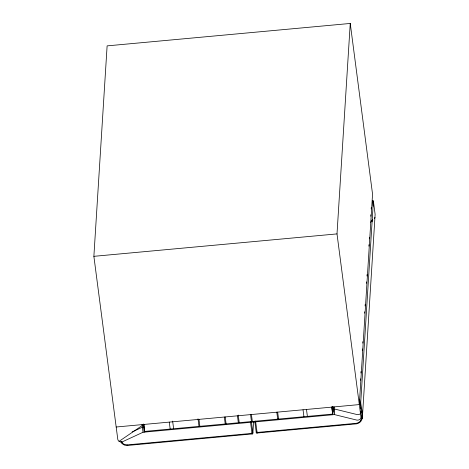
<?xml version="1.0" encoding="UTF-8"?>
<svg xmlns="http://www.w3.org/2000/svg" width="469" height="469" viewBox="0 0 469 469"><rect width="100%" height="100%" fill="white"/><g stroke="black" fill="none" stroke-linecap="round" stroke-linejoin="round"><path stroke-width="0.7" d="M360.421 420.939L361.452 418.688L361.57 416.015M361.452 418.688L361.581 416.109L360.937 411.172M254.913 422.211L256.338 433.092L356.592 423.847C366.418 421.625 361.036 408.909 360.731 402.402L373.394 201.142L372.562 200.832L373.166 206.061M362.314 418.588L375.124 214.38L373.394 201.142L372.533 201.219M350.249 23.45L337.006 233.902L360.942 417.052C361.13 419.134 358.791 420.406 356.95 420.13L334.444 414.59L143.039 432.248L122.503 441.757C120.691 442.349 118.182 441.54 117.807 439.482L93.876 256.326L107.12 45.874L350.249 23.45L372.55 194.131L359.313 404.583L116.183 427.007M143.561 423.982L143.039 432.248L142.048 424.627M143.907 424.474L144.763 432.09L143.772 424.468L119.073 441.347M251.97 432.998L252.111 434.03L252.879 433.133L253.565 422.194M127.076 444.905L251.941 433.385L252.011 432.993M256.262 432.354L256.215 432.148A0.862 0.375 -11.9 0 0 257.035 432.4L257.118 432.06L257.176 433.086L255.558 421.08M333.195 407.174L332.72 414.754L331.724 407.133M334.514 407.004L334.444 414.59L333.447 406.975M360.415 380.3L360.509 378.846M360.878 373.013L360.966 371.554M362.297 350.413L362.39 348.954M362.754 343.12L362.848 341.661M364.636 313.228L364.73 311.774M365.093 305.94L365.187 304.481M366.518 283.34L366.611 281.881M366.975 276.048L367.069 274.588M368.857 246.155L368.951 244.695M369.314 238.868L369.408 237.408M370.739 216.262L370.827 214.808M371.196 208.975L371.29 207.515M359.313 404.583L359.659 399.078L361.288 411.542C361.476 413.629 359.137 414.895 357.296 414.619L334.79 409.085M251.454 422.094L252.844 433.004A0.862 0.387 -2.6 0 1 251.982 433.327L251.988 433.379M374.397 218.624L374.977 217.329M252.328 433.913L252.844 433.344M371.36 220.922L372.667 219.697M372.808 220.84L370.528 222.171M360.432 420.951L358.668 422.551L356.364 423.29L257.094 432.447M132.123 431.949L142.723 427.042M359.846 402.865L360.526 402.66M93.876 256.326L337.006 233.902M359.875 402.484L360.731 402.402A0.868 0.381 -7.4 0 1 360.04 402.842M144.81 431.398L332.761 414.063L331.859 407.139M252.14 433.96L127.222 445.48L124.531 445.134L122.092 443.668L120.644 441.78M127.158 444.893L124.719 444.583L122.591 443.305L121.407 441.763L122.585 443.322M372.749 200.826L373.318 200.978M359.94 403.557L360.122 404.94M360.391 407.022L360.573 408.405M332.808 406.934L333.078 409.015M332.673 406.934L333.037 409.701M332.286 406.687L332.92 411.536M332.152 406.687L332.879 412.228M306.486 409.472L307.388 416.39M303.033 409.789L303.935 416.712M277.66 412.134L278.568 419.052M276.798 412.21L277.707 419.128M251.425 414.549L252.334 421.473M250.563 414.631L251.472 421.549M250.481 421.813L251.982 433.327M238.223 415.071L239.213 422.68M237.449 415.839L238.352 422.757M225.19 416.97L226.099 423.888M224.329 417.052L225.237 423.97M198.962 419.392L199.864 426.309M198.006 418.776L199.003 426.391M172.633 421.115L173.63 428.73M169.274 422.129L170.183 429.047M143.115 424.662L143.385 426.737"/></g></svg>
